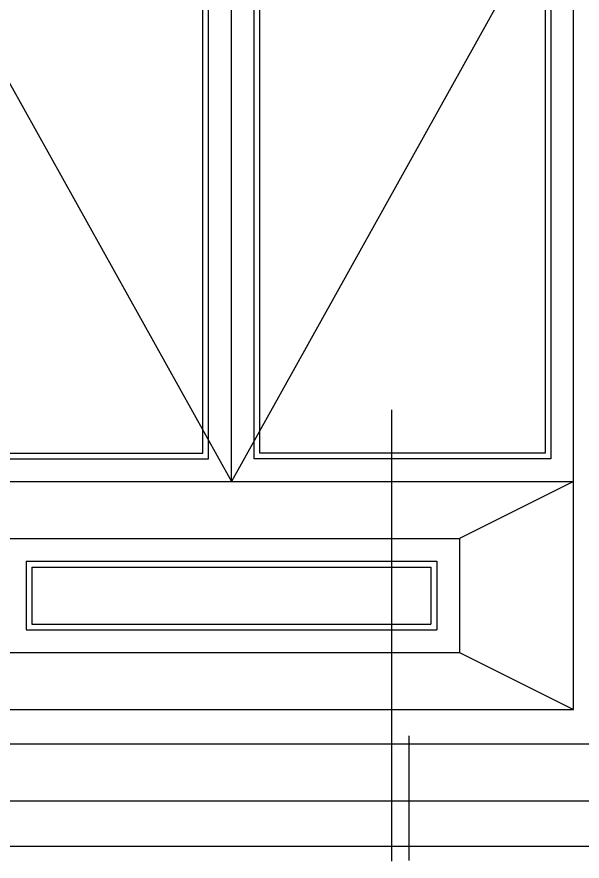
# Model space of a CAD drawing. Header units: metres. Extents: x 247 to 5330, y 146 to 7075.
# Drawn here: x 858 to 1849, y 2483 to 3964 of the extents above; entities that cross this region are included whole.
import ezdxf

# ---------------------------------------------------------------- set-up
doc = ezdxf.new("R2010")
doc.units = ezdxf.units.M
for name, color, linetype in [('3', 3, 'Continuous'), ('4', 4, 'Continuous'), ('7', 7, 'Continuous'), ('BH', 3, 'Continuous'), ('DIM', 3, 'Continuous')]:
    doc.layers.add(name, color=color, linetype=linetype)

msp = doc.modelspace()

# ---------------------------------------------------------------- hatches: boundary and pattern name
at = {"layer": 'BH'}
h = msp.add_hatch(dxfattribs=at)
h.set_pattern_fill('AR-RROOF', scale=600)
h.paths.add_polyline_path([(1893.9, 4935.95, -0.28), (2490.39, 5367.79, 0.15), (1310.51, 5371.05, -0.28)])
h.paths.add_polyline_path([(2503.78, 4838.82), (2503.78, 5252.97, 0.28), (2003.78, 4888.21), (2003.78, 4838.82)])
h.paths.add_polyline_path([(2503.78, 4778.82), (2003.78, 4778.82), (2003.78, 3198.82), (2503.78, 3198.82)])
h.paths.add_polyline_path([(2603.78, 3198.82), (3103.78, 3198.82), (3103.78, 4778.82), (2603.78, 4778.82)])
h.paths.add_polyline_path([(3103.78, 4838.82), (3103.78, 4888.21, 0.28), (2603.78, 5252.97), (2603.78, 4838.82)])
h.paths.add_polyline_path([(1283.78, 3198.82), (1783.78, 3198.82), (1783.78, 4778.82), (1283.78, 4778.82)])
h.paths.add_polyline_path([(1283.78, 5252.97), (1283.78, 4838.82), (1783.78, 4838.82), (1783.78, 4888.21, 0.28)])
h.paths.add_polyline_path([(1183.78, 5252.97, 0.28), (683.78, 4888.21), (683.78, 4838.82), (1183.78, 4838.82)])
h.paths.add_polyline_path([(1183.78, 4778.82), (683.78, 4778.82), (683.78, 3198.82), (1183.78, 3198.82)])

# ---------------------------------------------------------------- linework, layer by layer
at = {"layer": '3'}
for p, q in [((633.78, 4226.75), (1233.78, 3148.82)), ((1833.78, 4226.75), (1233.78, 3148.82)), ((873.78, 3008.82), (1593.78, 3008.82)), ((873.78, 3008.82), (873.78, 2888.82)), ((1593.78, 3008.82), (1593.78, 2888.82)), ((883.78, 2998.82), (1583.78, 2998.82)), ((883.78, 2998.82), (883.78, 2898.82)), ((1583.78, 2998.82), (1583.78, 2898.82)), ((873.78, 2888.82), (1593.78, 2888.82)), ((883.78, 2898.82), (1583.78, 2898.82))]:
    msp.add_line(p, q, dxfattribs=at)
for points in [[(1183.78, 3198.82), (1183.78, 4778.82), (683.78, 4778.82), (683.78, 3198.82)], [(1283.78, 3198.82), (1283.78, 4778.82), (1783.78, 4778.82), (1783.78, 3198.82)]]:
    msp.add_lwpolyline(points, close=True, dxfattribs=at)
at = {"layer": '4'}
for p, q in [((1233.78, 3148.82), (1233.78, 5304.69)), ((633.78, 3148.82), (1833.78, 3148.82)), ((573.78, 2688.82), (3213.78, 2688.82)), ((473.78, 2588.82), (3313.78, 2588.82)), ((393.78, 2508.82), (3393.78, 2508.82))]:
    msp.add_line(p, q, dxfattribs=at)
at = {"layer": '7'}
for p, q in [((1833.78, 3148.82), (1633.78, 3048.82)), ((833.78, 3048.82), (1633.78, 3048.82)), ((1633.78, 3048.82), (1633.78, 2848.82)), ((833.78, 2848.82), (1633.78, 2848.82)), ((1633.78, 2848.82), (1833.78, 2748.82))]:
    msp.add_line(p, q, dxfattribs=at)
msp.add_lwpolyline([(1833.78, 2748.82), (1833.78, 4897.81, 0.7), (633.78, 4871.15), (633.78, 2748.82)], format="xyb", close=True, dxfattribs=at)
for points in [[(1193.78, 3188.82), (1193.78, 4788.82), (673.78, 4788.82), (673.78, 3188.82)], [(1273.78, 3188.82), (1273.78, 4788.82), (1793.78, 4788.82), (1793.78, 3188.82)]]:
    msp.add_lwpolyline(points, close=True, dxfattribs=at)
at = {"layer": 'DIM'}
msp.add_line((1515.3, 2482.76), (1515.3, 3274.89), dxfattribs=at)
msp.add_lwpolyline([(1545.3, 2483.73), (1545.3, 2702.88)], dxfattribs=at)

doc.saveas('drawing.dxf')
